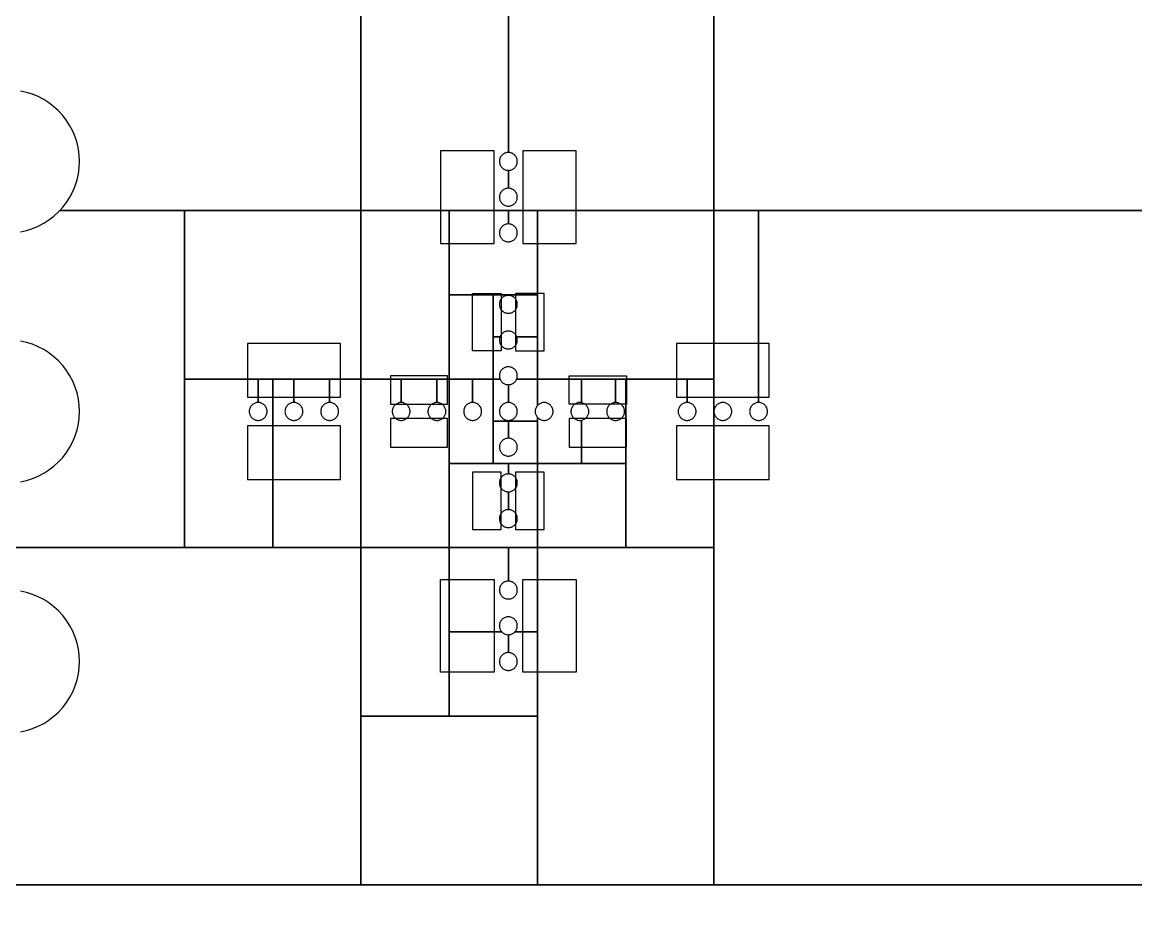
# Model space of a CAD drawing. Extents: x -52 to 52, y -50 to 50.
# Drawn here: x 41.044 to 41.3555, y 3.8213 to 4.074 of the extents above; entities that cross this region are included whole.
import ezdxf

# ---------------------------------------------------------------- set-up
doc = ezdxf.new("R2010")
doc.units = 0
for name, color, linetype in [('helperLayer', 6, 'CONTINUOUS'), ('largegap', 4, 'CONTINUOUS'), ('smallgap', 3, 'CONTINUOUS')]:
    doc.layers.add(name, color=color, linetype=linetype)

# ---------------------------------------------------------------- blocks, each defined once
blk = doc.blocks.new('Markers')
at = {"layer": 'largegap', "linetype": 'CONTINUOUS'}
for points in [[(41.161, 4.002), (41.176, 4.002), (41.176, 4.028), (41.161, 4.028), (41.161, 4.002)], [(41.161, 4.002), (41.176, 4.002), (41.176, 4.028), (41.161, 4.028), (41.161, 4.002)], [(41.184, 4.002), (41.199, 4.002), (41.199, 4.028), (41.184, 4.028), (41.184, 4.002)], [(41.184, 4.002), (41.199, 4.002), (41.199, 4.028), (41.184, 4.028), (41.184, 4.002)], [(41.17, 3.972), (41.17, 3.988), (41.176, 3.988), (41.178, 3.988), (41.178, 3.972), (41.17, 3.972)], [(41.17, 3.972), (41.17, 3.988), (41.176, 3.988), (41.178, 3.988), (41.178, 3.972), (41.17, 3.972)], [(41.182, 3.972), (41.19, 3.972), (41.19, 3.988), (41.182, 3.988), (41.182, 3.972)], [(41.182, 3.972), (41.19, 3.972), (41.19, 3.988), (41.182, 3.988), (41.182, 3.972)], [(41.107, 3.959), (41.133, 3.959), (41.133, 3.974), (41.107, 3.974), (41.107, 3.959)], [(41.107, 3.959), (41.133, 3.959), (41.133, 3.974), (41.107, 3.974), (41.107, 3.959)], [(41.227, 3.959), (41.253, 3.959), (41.253, 3.974), (41.227, 3.974), (41.227, 3.959)], [(41.227, 3.959), (41.253, 3.959), (41.253, 3.974), (41.227, 3.974), (41.227, 3.959)], [(41.147, 3.957), (41.163, 3.957), (41.163, 3.965), (41.147, 3.965), (41.147, 3.957)], [(41.147, 3.957), (41.163, 3.957), (41.163, 3.965), (41.147, 3.965), (41.147, 3.957)], [(41.197, 3.957), (41.197, 3.965), (41.199, 3.965), (41.213, 3.965), (41.213, 3.957), (41.197, 3.957)], [(41.197, 3.957), (41.197, 3.965), (41.199, 3.965), (41.213, 3.965), (41.213, 3.957), (41.197, 3.957)], [(41.107, 3.936), (41.133, 3.936), (41.133, 3.951), (41.107, 3.951), (41.107, 3.936)], [(41.107, 3.936), (41.133, 3.936), (41.133, 3.951), (41.107, 3.951), (41.107, 3.936)], [(41.147, 3.945), (41.163, 3.945), (41.163, 3.953), (41.147, 3.953), (41.147, 3.945)], [(41.147, 3.945), (41.163, 3.945), (41.163, 3.953), (41.147, 3.953), (41.147, 3.945)], [(41.197, 3.945), (41.213, 3.945), (41.213, 3.953), (41.197, 3.953), (41.197, 3.945)], [(41.197, 3.945), (41.213, 3.945), (41.213, 3.953), (41.197, 3.953), (41.197, 3.945)], [(41.227, 3.936), (41.253, 3.936), (41.253, 3.951), (41.227, 3.951), (41.227, 3.936)], [(41.227, 3.936), (41.253, 3.936), (41.253, 3.951), (41.227, 3.951), (41.227, 3.936)], [(41.17, 3.922), (41.178, 3.922), (41.178, 3.938), (41.17, 3.938), (41.17, 3.922)], [(41.17, 3.922), (41.178, 3.922), (41.178, 3.938), (41.17, 3.938), (41.17, 3.922)], [(41.182, 3.922), (41.19, 3.922), (41.19, 3.938), (41.182, 3.938), (41.182, 3.922)], [(41.182, 3.922), (41.19, 3.922), (41.19, 3.938), (41.182, 3.938), (41.182, 3.922)], [(41.161, 3.882), (41.161, 3.908), (41.163, 3.908), (41.176, 3.908), (41.176, 3.882), (41.161, 3.882)], [(41.161, 3.882), (41.161, 3.908), (41.163, 3.908), (41.176, 3.908), (41.176, 3.882), (41.161, 3.882)], [(41.184, 3.882), (41.184, 3.908), (41.19, 3.908), (41.199, 3.908), (41.199, 3.882), (41.184, 3.882)], [(41.184, 3.882), (41.184, 3.908), (41.19, 3.908), (41.199, 3.908), (41.199, 3.882), (41.184, 3.882)]]:
    blk.add_lwpolyline(points, close=True, dxfattribs=at)
at = {"layer": 'smallgap', "linetype": 'CONTINUOUS'}
for points in [[(41.435, 4.011251), (41.25, 4.011251), (41.2375, 4.011251), (41.2375, 4.149407)], [(41.13875, 4.105626), (41.13875, 4.011251), (41.054501, 4.011251), (41.055321, 4.012145), (41.056383, 4.013529), (41.057321, 4.015001), (41.058126, 4.016549), (41.058794, 4.018161), (41.059319, 4.019825), (41.059696, 4.021528), (41.059924, 4.023258), (41.06, 4.025001), (41.059924, 4.026744), (41.059696, 4.028474), (41.059319, 4.030177), (41.058794, 4.031841), (41.058126, 4.033453), (41.057321, 4.035001), (41.056383, 4.036473), (41.055321, 4.037857), (41.054142, 4.039143), (41.052856, 4.040322), (41.051472, 4.041384), (41.05, 4.042322), (41.048452, 4.043127), (41.04684, 4.043795), (41.045176, 4.04432), (41.043473, 4.044697)], [(41.2375, 4.105626), (41.2375, 4.011251), (41.13875, 4.011251), (41.13875, 4.105626)], [(41.18, 4.105626), (41.18, 4.027501), (41.179782, 4.027491), (41.179566, 4.027463), (41.179353, 4.027416), (41.179145, 4.02735), (41.178943, 4.027267), (41.17875, 4.027166), (41.178566, 4.027049), (41.178393, 4.026916), (41.178232, 4.026769), (41.178085, 4.026608), (41.177952, 4.026435), (41.177835, 4.026251), (41.177734, 4.026058), (41.177651, 4.025856), (41.177585, 4.025648), (41.177538, 4.025435), (41.17751, 4.025219), (41.1775, 4.025001), (41.17751, 4.024783), (41.177538, 4.024567), (41.177585, 4.024354), (41.177651, 4.024146), (41.177734, 4.023944), (41.177835, 4.023751), (41.177952, 4.023567), (41.178085, 4.023394), (41.178232, 4.023233), (41.178393, 4.023086), (41.178566, 4.022953), (41.17875, 4.022836), (41.178943, 4.022735), (41.179145, 4.022652), (41.179353, 4.022586), (41.179566, 4.022539), (41.179782, 4.022511), (41.18, 4.022501), (41.18, 4.017501), (41.179782, 4.017491), (41.179566, 4.017463), (41.179353, 4.017416), (41.179145, 4.01735), (41.178943, 4.017267), (41.17875, 4.017166), (41.178566, 4.017049), (41.178393, 4.016916), (41.178349, 4.016876), (41.178232, 4.016769), (41.178085, 4.016608), (41.177952, 4.016435), (41.177835, 4.016251), (41.177734, 4.016058), (41.177651, 4.015856), (41.177585, 4.015648), (41.177538, 4.015435), (41.17751, 4.015219), (41.1775, 4.015001), (41.17751, 4.014783), (41.177538, 4.014567), (41.177585, 4.014354), (41.177651, 4.014146), (41.177734, 4.013944), (41.177835, 4.013751), (41.177952, 4.013567), (41.178085, 4.013394), (41.178232, 4.013233), (41.178393, 4.013086), (41.178566, 4.012953), (41.17875, 4.012836), (41.178943, 4.012735), (41.179145, 4.012652), (41.179353, 4.012586), (41.179566, 4.012539), (41.179782, 4.012511), (41.18, 4.012501), (41.180218, 4.012511), (41.180434, 4.012539), (41.180647, 4.012586), (41.180855, 4.012652), (41.181057, 4.012735), (41.18125, 4.012836), (41.181434, 4.012953), (41.181607, 4.013086), (41.181768, 4.013233), (41.181915, 4.013394), (41.182048, 4.013567), (41.182165, 4.013751), (41.182266, 4.013944), (41.182349, 4.014146), (41.182415, 4.014354), (41.182462, 4.014567), (41.18249, 4.014783), (41.1825, 4.015001), (41.18249, 4.015219), (41.182462, 4.015435), (41.182415, 4.015648), (41.182349, 4.015856), (41.182266, 4.016058), (41.182165, 4.016251), (41.182048, 4.016435), (41.181915, 4.016608), (41.181768, 4.016769), (41.181651, 4.016876), (41.181607, 4.016916), (41.181434, 4.017049), (41.18125, 4.017166), (41.181057, 4.017267), (41.180855, 4.01735), (41.180647, 4.017416), (41.180434, 4.017463), (41.180218, 4.017491), (41.18, 4.017501), (41.18, 4.022501), (41.18, 4.022501), (41.180218, 4.022511), (41.180434, 4.022539), (41.180647, 4.022586), (41.180855, 4.022652), (41.181057, 4.022735), (41.18125, 4.022836), (41.181434, 4.022953), (41.181607, 4.023086), (41.181768, 4.023233), (41.181915, 4.023394), (41.182048, 4.023567), (41.182165, 4.023751), (41.182266, 4.023944), (41.182349, 4.024146), (41.182415, 4.024354), (41.182462, 4.024567), (41.18249, 4.024783), (41.1825, 4.025001), (41.18249, 4.025219), (41.182462, 4.025435), (41.182415, 4.025648), (41.182349, 4.025856), (41.182266, 4.026058), (41.182165, 4.026251), (41.182048, 4.026435), (41.181915, 4.026608), (41.181768, 4.026769), (41.181607, 4.026916), (41.181434, 4.027049), (41.18125, 4.027166), (41.181057, 4.027267), (41.180855, 4.02735), (41.180647, 4.027416), (41.180434, 4.027463), (41.180218, 4.027491), (41.18, 4.027501), (41.18, 4.027501), (41.18, 4.105626)], [(41.043473, 3.935305), (41.045176, 3.935682), (41.04684, 3.936207), (41.048452, 3.936875), (41.05, 3.93768), (41.051472, 3.938618), (41.052856, 3.93968), (41.054142, 3.940859), (41.055321, 3.942145), (41.056383, 3.943529), (41.057321, 3.945001), (41.058126, 3.946549), (41.058794, 3.948161), (41.059319, 3.949825), (41.059696, 3.951528), (41.059924, 3.953258), (41.06, 3.955001), (41.059924, 3.956744), (41.059696, 3.958474), (41.059319, 3.960177), (41.058794, 3.961841), (41.058126, 3.963453), (41.057321, 3.965001), (41.056383, 3.966473), (41.055594, 3.967501), (41.055321, 3.967857), (41.054142, 3.969143), (41.052856, 3.970322), (41.051472, 3.971384), (41.05, 3.972322), (41.048452, 3.973127), (41.04684, 3.973795), (41.045176, 3.97432), (41.043473, 3.974697)], [(41.043473, 4.005305), (41.045176, 4.005682), (41.04684, 4.006207), (41.048452, 4.006875), (41.05, 4.00768), (41.051472, 4.008618), (41.052856, 4.00968), (41.054142, 4.010859), (41.054142, 4.010859), (41.054501, 4.011251), (41.089375, 4.011251), (41.089375, 3.916876), (41.04, 3.916876)], [(41.435, 3.822501), (41.2375, 3.822501), (41.2375, 3.955001), (41.23751, 3.954783), (41.237538, 3.954567), (41.237585, 3.954354), (41.237651, 3.954146), (41.237734, 3.953944), (41.237835, 3.953751), (41.237952, 3.953567), (41.238085, 3.953394), (41.238232, 3.953233), (41.238393, 3.953086), (41.238566, 3.952953), (41.23875, 3.952836), (41.238943, 3.952735), (41.239145, 3.952652), (41.239353, 3.952586), (41.239566, 3.952539), (41.239782, 3.952511), (41.24, 3.952501), (41.240218, 3.952511), (41.240434, 3.952539), (41.240647, 3.952586), (41.240855, 3.952652), (41.241057, 3.952735), (41.24125, 3.952836), (41.241434, 3.952953), (41.241607, 3.953086), (41.241768, 3.953233), (41.241915, 3.953394), (41.242048, 3.953567), (41.242165, 3.953751), (41.242266, 3.953944), (41.242349, 3.954146), (41.242415, 3.954354), (41.242462, 3.954567), (41.24249, 3.954783), (41.2425, 3.955001), (41.24249, 3.955219), (41.242462, 3.955435), (41.242415, 3.955648), (41.242349, 3.955856), (41.242266, 3.956058), (41.242165, 3.956251), (41.242048, 3.956435), (41.241915, 3.956608), (41.241768, 3.956769), (41.241607, 3.956916), (41.241434, 3.957049), (41.24125, 3.957166), (41.241057, 3.957267), (41.240855, 3.95735), (41.240647, 3.957416), (41.240434, 3.957463), (41.240218, 3.957491), (41.24, 3.957501), (41.239782, 3.957491), (41.239566, 3.957463), (41.239353, 3.957416), (41.239145, 3.95735), (41.238943, 3.957267), (41.23875, 3.957166), (41.238566, 3.957049), (41.238393, 3.956916), (41.238232, 3.956769), (41.238085, 3.956608), (41.237952, 3.956435), (41.237835, 3.956251), (41.237734, 3.956058), (41.237651, 3.955856), (41.237585, 3.955648), (41.237538, 3.955435), (41.23751, 3.955219), (41.2375, 3.955001), (41.2375, 4.011251), (41.25, 4.011251), (41.25, 3.957501), (41.249782, 3.957491), (41.249566, 3.957463), (41.249353, 3.957416), (41.249145, 3.95735), (41.248943, 3.957267), (41.24875, 3.957166), (41.248566, 3.957049), (41.248393, 3.956916), (41.248232, 3.956769), (41.248085, 3.956608), (41.247952, 3.956435), (41.247835, 3.956251), (41.247734, 3.956058), (41.247651, 3.955856), (41.247585, 3.955648), (41.247538, 3.955435), (41.24751, 3.955219), (41.2475, 3.955001), (41.24751, 3.954783), (41.247538, 3.954567), (41.247585, 3.954354), (41.247651, 3.954146), (41.247734, 3.953944), (41.247835, 3.953751), (41.247952, 3.953567), (41.248085, 3.953394), (41.248232, 3.953233), (41.248393, 3.953086), (41.248566, 3.952953), (41.24875, 3.952836), (41.248943, 3.952735), (41.249145, 3.952652), (41.249353, 3.952586), (41.249566, 3.952539), (41.249782, 3.952511), (41.25, 3.952501), (41.250218, 3.952511), (41.250434, 3.952539), (41.250647, 3.952586), (41.250855, 3.952652), (41.251057, 3.952735), (41.25125, 3.952836), (41.251434, 3.952953), (41.251607, 3.953086), (41.251768, 3.953233), (41.251915, 3.953394), (41.252048, 3.953567), (41.252165, 3.953751), (41.252266, 3.953944), (41.252349, 3.954146), (41.252415, 3.954354), (41.252462, 3.954567), (41.25249, 3.954783), (41.2525, 3.955001), (41.25249, 3.955219), (41.252462, 3.955435), (41.252415, 3.955648), (41.252349, 3.955856), (41.252266, 3.956058), (41.252165, 3.956251), (41.252048, 3.956435), (41.251915, 3.956608), (41.251768, 3.956769), (41.251607, 3.956916), (41.251434, 3.957049), (41.25125, 3.957166), (41.251057, 3.957267), (41.250855, 3.95735), (41.250647, 3.957416), (41.250434, 3.957463), (41.250218, 3.957491), (41.25, 3.957501), (41.25, 3.957501), (41.25, 4.011251), (41.435, 4.011251)], [(41.04, 3.916876), (41.13875, 3.916876), (41.13875, 3.822501), (41.04, 3.822501)], [(41.043473, 3.865305), (41.045176, 3.865682), (41.04684, 3.866207), (41.048452, 3.866875), (41.05, 3.86768), (41.051472, 3.868618), (41.051645, 3.868751), (41.052856, 3.86968), (41.054142, 3.870859), (41.055321, 3.872145), (41.056383, 3.873529), (41.057321, 3.875001), (41.058126, 3.876549), (41.058794, 3.878161), (41.059319, 3.879825), (41.059696, 3.881528), (41.059924, 3.883258), (41.06, 3.885001), (41.059924, 3.886744), (41.059696, 3.888474), (41.059319, 3.890177), (41.058794, 3.891841), (41.058126, 3.893453), (41.057321, 3.895001), (41.056383, 3.896473), (41.055321, 3.897857), (41.054142, 3.899143), (41.052856, 3.900322), (41.051472, 3.901384), (41.05, 3.902322), (41.048452, 3.903127), (41.04684, 3.903795), (41.045176, 3.90432), (41.043473, 3.904697)], [(41.04, 3.765001), (41.04, 3.822501), (41.435, 3.822501)]]:
    blk.add_lwpolyline(points, dxfattribs=at)
for points in [[(41.12, 4.011251), (41.13, 4.011251), (41.13875, 4.011251), (41.13875, 3.964064), (41.13, 3.964064), (41.12, 3.964064), (41.11, 3.964064), (41.089375, 3.964064), (41.089375, 4.011251), (41.11, 4.011251), (41.12, 4.011251)], [(41.13875, 3.964064), (41.13875, 4.011251), (41.163437, 4.011251), (41.163437, 3.964064), (41.13875, 3.964064)], [(41.18, 4.007501), (41.18, 4.011251), (41.188125, 4.011251), (41.188125, 3.987658), (41.18, 3.987658), (41.163437, 3.987658), (41.163437, 4.011251), (41.18, 4.011251), (41.18, 4.007501), (41.179782, 4.007491), (41.179566, 4.007463), (41.179353, 4.007416), (41.179145, 4.00735), (41.178943, 4.007267), (41.17875, 4.007166), (41.178566, 4.007049), (41.178393, 4.006916), (41.178232, 4.006769), (41.178085, 4.006608), (41.177952, 4.006435), (41.177835, 4.006251), (41.177734, 4.006058), (41.177651, 4.005856), (41.177585, 4.005648), (41.177538, 4.005435), (41.17751, 4.005219), (41.1775, 4.005001), (41.17751, 4.004783), (41.177538, 4.004567), (41.177585, 4.004354), (41.177651, 4.004146), (41.177734, 4.003944), (41.177835, 4.003751), (41.177952, 4.003567), (41.178085, 4.003394), (41.178232, 4.003233), (41.178393, 4.003086), (41.178566, 4.002953), (41.17875, 4.002836), (41.178943, 4.002735), (41.179145, 4.002652), (41.179353, 4.002586), (41.179566, 4.002539), (41.179782, 4.002511), (41.18, 4.002501), (41.180218, 4.002511), (41.180434, 4.002539), (41.180647, 4.002586), (41.180855, 4.002652), (41.181057, 4.002735), (41.18125, 4.002836), (41.181434, 4.002953), (41.181607, 4.003086), (41.181768, 4.003233), (41.181915, 4.003394), (41.182048, 4.003567), (41.182165, 4.003751), (41.182266, 4.003944), (41.182349, 4.004146), (41.182415, 4.004354), (41.182462, 4.004567), (41.18249, 4.004783), (41.1825, 4.005001), (41.18249, 4.005219), (41.182462, 4.005435), (41.182415, 4.005648), (41.182349, 4.005856), (41.182266, 4.006058), (41.182165, 4.006251), (41.182048, 4.006435), (41.181915, 4.006608), (41.181768, 4.006769), (41.181607, 4.006916), (41.181434, 4.007049), (41.18125, 4.007166), (41.181057, 4.007267), (41.180855, 4.00735), (41.180647, 4.007416), (41.180434, 4.007463), (41.180218, 4.007491), (41.18, 4.007501)], [(41.21, 4.011251), (41.23, 4.011251), (41.2375, 4.011251), (41.2375, 3.964064), (41.23, 3.964064), (41.21, 3.964064), (41.2, 3.964064), (41.188125, 3.964064), (41.188125, 4.011251), (41.2, 4.011251), (41.21, 4.011251)], [(41.163437, 3.964064), (41.163437, 3.987658), (41.175781, 3.987658), (41.175781, 3.964064), (41.163437, 3.964064)], [(41.18, 3.987501), (41.18, 3.987658), (41.188125, 3.987658), (41.188125, 3.975861), (41.182347, 3.975861), (41.182266, 3.976058), (41.182165, 3.976251), (41.182048, 3.976435), (41.181915, 3.976608), (41.181768, 3.976769), (41.181607, 3.976916), (41.181434, 3.977049), (41.18125, 3.977166), (41.181057, 3.977267), (41.180855, 3.97735), (41.180647, 3.977416), (41.180434, 3.977463), (41.180218, 3.977491), (41.18, 3.977501), (41.179782, 3.977491), (41.179566, 3.977463), (41.179353, 3.977416), (41.179145, 3.97735), (41.178943, 3.977267), (41.17875, 3.977166), (41.178566, 3.977049), (41.178393, 3.976916), (41.178232, 3.976769), (41.178085, 3.976608), (41.177952, 3.976435), (41.177835, 3.976251), (41.177734, 3.976058), (41.177653, 3.975861), (41.175781, 3.975861), (41.175781, 3.987658), (41.18, 3.987658), (41.18, 3.987501), (41.179782, 3.987491), (41.179566, 3.987463), (41.179353, 3.987416), (41.179145, 3.98735), (41.178943, 3.987267), (41.17875, 3.987166), (41.178566, 3.987049), (41.178393, 3.986916), (41.178232, 3.986769), (41.178085, 3.986608), (41.177952, 3.986435), (41.177835, 3.986251), (41.177734, 3.986058), (41.177651, 3.985856), (41.177585, 3.985648), (41.177538, 3.985435), (41.17751, 3.985219), (41.1775, 3.985001), (41.17751, 3.984783), (41.177538, 3.984567), (41.177585, 3.984354), (41.177651, 3.984146), (41.177734, 3.983944), (41.177835, 3.983751), (41.177952, 3.983567), (41.178085, 3.983394), (41.178232, 3.983233), (41.178393, 3.983086), (41.178566, 3.982953), (41.17875, 3.982836), (41.178943, 3.982735), (41.179145, 3.982652), (41.179353, 3.982586), (41.179566, 3.982539), (41.179782, 3.982511), (41.18, 3.982501), (41.180218, 3.982511), (41.180434, 3.982539), (41.180647, 3.982586), (41.180855, 3.982652), (41.181057, 3.982735), (41.18125, 3.982836), (41.181434, 3.982953), (41.181607, 3.983086), (41.181768, 3.983233), (41.181915, 3.983394), (41.182048, 3.983567), (41.182165, 3.983751), (41.182266, 3.983944), (41.182349, 3.984146), (41.182415, 3.984354), (41.182462, 3.984567), (41.18249, 3.984783), (41.1825, 3.985001), (41.18249, 3.985219), (41.182462, 3.985435), (41.182415, 3.985648), (41.182349, 3.985856), (41.182266, 3.986058), (41.182165, 3.986251), (41.182048, 3.986435), (41.181915, 3.986608), (41.181768, 3.986769), (41.181607, 3.986916), (41.181434, 3.987049), (41.18125, 3.987166), (41.181057, 3.987267), (41.180855, 3.98735), (41.180647, 3.987416), (41.180434, 3.987463), (41.180218, 3.987491), (41.18, 3.987501)], [(41.182349, 3.975856), (41.182347, 3.975861), (41.188125, 3.975861), (41.188125, 3.964064), (41.182315, 3.964064), (41.182349, 3.964146), (41.182415, 3.964354), (41.182462, 3.964567), (41.18249, 3.964783), (41.1825, 3.965001), (41.18249, 3.965219), (41.182462, 3.965435), (41.182415, 3.965648), (41.182349, 3.965856), (41.182266, 3.966058), (41.182165, 3.966251), (41.182048, 3.966435), (41.181915, 3.966608), (41.181768, 3.966769), (41.181607, 3.966916), (41.181434, 3.967049), (41.18125, 3.967166), (41.181057, 3.967267), (41.180855, 3.96735), (41.180647, 3.967416), (41.180434, 3.967463), (41.180218, 3.967491), (41.18, 3.967501), (41.179782, 3.967491), (41.179566, 3.967463), (41.179353, 3.967416), (41.179145, 3.96735), (41.178943, 3.967267), (41.17875, 3.967166), (41.178566, 3.967049), (41.178393, 3.966916), (41.178232, 3.966769), (41.178085, 3.966608), (41.177952, 3.966435), (41.177835, 3.966251), (41.177734, 3.966058), (41.177651, 3.965856), (41.177585, 3.965648), (41.177538, 3.965435), (41.17751, 3.965219), (41.1775, 3.965001), (41.17751, 3.964783), (41.177538, 3.964567), (41.177585, 3.964354), (41.177651, 3.964146), (41.177685, 3.964064), (41.175781, 3.964064), (41.175781, 3.975861), (41.177653, 3.975861), (41.177651, 3.975856), (41.177585, 3.975648), (41.177538, 3.975435), (41.17751, 3.975219), (41.1775, 3.975001), (41.17751, 3.974783), (41.177538, 3.974567), (41.177585, 3.974354), (41.177651, 3.974146), (41.177734, 3.973944), (41.177835, 3.973751), (41.177952, 3.973567), (41.178085, 3.973394), (41.178232, 3.973233), (41.178393, 3.973086), (41.178566, 3.972953), (41.17875, 3.972836), (41.178943, 3.972735), (41.179145, 3.972652), (41.179353, 3.972586), (41.179566, 3.972539), (41.179782, 3.972511), (41.18, 3.972501), (41.180218, 3.972511), (41.180434, 3.972539), (41.180647, 3.972586), (41.180855, 3.972652), (41.181057, 3.972735), (41.18125, 3.972836), (41.181434, 3.972953), (41.181607, 3.973086), (41.181768, 3.973233), (41.181915, 3.973394), (41.182048, 3.973567), (41.182165, 3.973751), (41.182266, 3.973944), (41.182349, 3.974146), (41.182415, 3.974354), (41.182462, 3.974567), (41.18249, 3.974783), (41.1825, 3.975001), (41.18249, 3.975219), (41.182462, 3.975435), (41.182415, 3.975648), (41.182349, 3.975856)], [(41.11, 3.957501), (41.11, 3.964064), (41.114062, 3.964064), (41.114062, 3.916876), (41.089375, 3.916876), (41.089375, 3.964064), (41.11, 3.964064), (41.11, 3.957501), (41.109782, 3.957491), (41.109566, 3.957463), (41.109353, 3.957416), (41.109145, 3.95735), (41.108943, 3.957267), (41.10875, 3.957166), (41.108566, 3.957049), (41.108393, 3.956916), (41.108232, 3.956769), (41.108085, 3.956608), (41.107952, 3.956435), (41.107835, 3.956251), (41.107734, 3.956058), (41.107651, 3.955856), (41.107585, 3.955648), (41.107538, 3.955435), (41.10751, 3.955219), (41.1075, 3.955001), (41.10751, 3.954783), (41.107538, 3.954567), (41.107585, 3.954354), (41.107651, 3.954146), (41.107734, 3.953944), (41.107835, 3.953751), (41.107952, 3.953567), (41.108085, 3.953394), (41.108232, 3.953233), (41.108393, 3.953086), (41.108566, 3.952953), (41.10875, 3.952836), (41.108943, 3.952735), (41.109145, 3.952652), (41.109353, 3.952586), (41.109566, 3.952539), (41.109782, 3.952511), (41.11, 3.952501), (41.110218, 3.952511), (41.110434, 3.952539), (41.110647, 3.952586), (41.110855, 3.952652), (41.111057, 3.952735), (41.11125, 3.952836), (41.111434, 3.952953), (41.111607, 3.953086), (41.111768, 3.953233), (41.111915, 3.953394), (41.112048, 3.953567), (41.112165, 3.953751), (41.112266, 3.953944), (41.112349, 3.954146), (41.112415, 3.954354), (41.112462, 3.954567), (41.11249, 3.954783), (41.1125, 3.955001), (41.11249, 3.955219), (41.112462, 3.955435), (41.112415, 3.955648), (41.112349, 3.955856), (41.112266, 3.956058), (41.112165, 3.956251), (41.112048, 3.956435), (41.111915, 3.956608), (41.111768, 3.956769), (41.111607, 3.956916), (41.111434, 3.957049), (41.11125, 3.957166), (41.111057, 3.957267), (41.110855, 3.95735), (41.110647, 3.957416), (41.110434, 3.957463), (41.110218, 3.957491), (41.11, 3.957501)], [(41.13, 3.957501), (41.13, 3.964064), (41.13875, 3.964064), (41.13875, 3.916876), (41.114062, 3.916876), (41.114062, 3.964064), (41.12, 3.964064), (41.12, 3.957501), (41.119782, 3.957491), (41.119566, 3.957463), (41.119353, 3.957416), (41.119145, 3.95735), (41.118943, 3.957267), (41.11875, 3.957166), (41.118566, 3.957049), (41.118393, 3.956916), (41.118232, 3.956769), (41.118085, 3.956608), (41.117952, 3.956435), (41.117835, 3.956251), (41.117734, 3.956058), (41.117651, 3.955856), (41.117585, 3.955648), (41.117538, 3.955435), (41.11751, 3.955219), (41.1175, 3.955001), (41.11751, 3.954783), (41.117538, 3.954567), (41.117585, 3.954354), (41.117651, 3.954146), (41.117734, 3.953944), (41.117835, 3.953751), (41.117952, 3.953567), (41.118085, 3.953394), (41.118232, 3.953233), (41.118393, 3.953086), (41.118566, 3.952953), (41.11875, 3.952836), (41.118943, 3.952735), (41.119145, 3.952652), (41.119353, 3.952586), (41.119566, 3.952539), (41.119782, 3.952511), (41.12, 3.952501), (41.120218, 3.952511), (41.120434, 3.952539), (41.120647, 3.952586), (41.120855, 3.952652), (41.121057, 3.952735), (41.12125, 3.952836), (41.121434, 3.952953), (41.121607, 3.953086), (41.121768, 3.953233), (41.121915, 3.953394), (41.122048, 3.953567), (41.122165, 3.953751), (41.122266, 3.953944), (41.122349, 3.954146), (41.122415, 3.954354), (41.122462, 3.954567), (41.12249, 3.954783), (41.1225, 3.955001), (41.12249, 3.955219), (41.122462, 3.955435), (41.122415, 3.955648), (41.122349, 3.955856), (41.122266, 3.956058), (41.122165, 3.956251), (41.122048, 3.956435), (41.121915, 3.956608), (41.121768, 3.956769), (41.121607, 3.956916), (41.121434, 3.957049), (41.12125, 3.957166), (41.121057, 3.957267), (41.120855, 3.95735), (41.120647, 3.957416), (41.120434, 3.957463), (41.120218, 3.957491), (41.12, 3.957501), (41.12, 3.964064), (41.13, 3.964064), (41.13, 3.957501), (41.129782, 3.957491), (41.129566, 3.957463), (41.129353, 3.957416), (41.129145, 3.95735), (41.128943, 3.957267), (41.12875, 3.957166), (41.128566, 3.957049), (41.128393, 3.956916), (41.128232, 3.956769), (41.128085, 3.956608), (41.127952, 3.956435), (41.127835, 3.956251), (41.127734, 3.956058), (41.127651, 3.955856), (41.127585, 3.955648), (41.127538, 3.955435), (41.12751, 3.955219), (41.1275, 3.955001), (41.12751, 3.954783), (41.127538, 3.954567), (41.127585, 3.954354), (41.127651, 3.954146), (41.127734, 3.953944), (41.127835, 3.953751), (41.127952, 3.953567), (41.128085, 3.953394), (41.128232, 3.953233), (41.128393, 3.953086), (41.128566, 3.952953), (41.12875, 3.952836), (41.128943, 3.952735), (41.129145, 3.952652), (41.129353, 3.952586), (41.129566, 3.952539), (41.129782, 3.952511), (41.13, 3.952501), (41.130218, 3.952511), (41.130434, 3.952539), (41.130647, 3.952586), (41.130855, 3.952652), (41.131057, 3.952735), (41.13125, 3.952836), (41.131434, 3.952953), (41.131607, 3.953086), (41.131768, 3.953233), (41.131915, 3.953394), (41.132048, 3.953567), (41.132165, 3.953751), (41.132266, 3.953944), (41.132349, 3.954146), (41.132415, 3.954354), (41.132462, 3.954567), (41.13249, 3.954783), (41.1325, 3.955001), (41.13249, 3.955219), (41.132462, 3.955435), (41.132415, 3.955648), (41.132349, 3.955856), (41.132266, 3.956058), (41.132165, 3.956251), (41.132048, 3.956435), (41.131915, 3.956608), (41.131768, 3.956769), (41.131607, 3.956916), (41.131434, 3.957049), (41.13125, 3.957166), (41.131057, 3.957267), (41.130855, 3.95735), (41.130647, 3.957416), (41.130434, 3.957463), (41.130218, 3.957491), (41.13, 3.957501)], [(41.16, 3.957501), (41.16, 3.964064), (41.163437, 3.964064), (41.163437, 3.916876), (41.13875, 3.916876), (41.13875, 3.964064), (41.15, 3.964064), (41.15, 3.957501), (41.149782, 3.957491), (41.149566, 3.957463), (41.149353, 3.957416), (41.149145, 3.95735), (41.148943, 3.957267), (41.14875, 3.957166), (41.148566, 3.957049), (41.148393, 3.956916), (41.148232, 3.956769), (41.148085, 3.956608), (41.147952, 3.956435), (41.147835, 3.956251), (41.147734, 3.956058), (41.147651, 3.955856), (41.147585, 3.955648), (41.147538, 3.955435), (41.14751, 3.955219), (41.1475, 3.955001), (41.14751, 3.954783), (41.147538, 3.954567), (41.147585, 3.954354), (41.147651, 3.954146), (41.147734, 3.953944), (41.147835, 3.953751), (41.147952, 3.953567), (41.148085, 3.953394), (41.148232, 3.953233), (41.148393, 3.953086), (41.148566, 3.952953), (41.14875, 3.952836), (41.148943, 3.952735), (41.149145, 3.952652), (41.149353, 3.952586), (41.149566, 3.952539), (41.149782, 3.952511), (41.15, 3.952501), (41.150218, 3.952511), (41.150434, 3.952539), (41.150647, 3.952586), (41.150855, 3.952652), (41.151057, 3.952735), (41.15125, 3.952836), (41.151434, 3.952953), (41.151607, 3.953086), (41.151768, 3.953233), (41.151915, 3.953394), (41.152048, 3.953567), (41.152165, 3.953751), (41.152266, 3.953944), (41.152349, 3.954146), (41.152415, 3.954354), (41.152462, 3.954567), (41.15249, 3.954783), (41.1525, 3.955001), (41.15249, 3.955219), (41.152462, 3.955435), (41.152415, 3.955648), (41.152349, 3.955856), (41.152266, 3.956058), (41.152165, 3.956251), (41.152048, 3.956435), (41.151915, 3.956608), (41.151768, 3.956769), (41.151607, 3.956916), (41.151434, 3.957049), (41.15125, 3.957166), (41.151057, 3.957267), (41.150855, 3.95735), (41.150647, 3.957416), (41.150434, 3.957463), (41.150218, 3.957491), (41.15, 3.957501), (41.15, 3.964064), (41.16, 3.964064), (41.16, 3.957501), (41.159782, 3.957491), (41.159566, 3.957463), (41.159353, 3.957416), (41.159145, 3.95735), (41.158943, 3.957267), (41.15875, 3.957166), (41.158566, 3.957049), (41.158393, 3.956916), (41.158232, 3.956769), (41.158085, 3.956608), (41.157952, 3.956435), (41.157835, 3.956251), (41.157734, 3.956058), (41.157651, 3.955856), (41.157585, 3.955648), (41.157538, 3.955435), (41.15751, 3.955219), (41.1575, 3.955001), (41.15751, 3.954783), (41.157538, 3.954567), (41.157585, 3.954354), (41.157651, 3.954146), (41.157734, 3.953944), (41.157835, 3.953751), (41.157952, 3.953567), (41.158085, 3.953394), (41.158232, 3.953233), (41.158393, 3.953086), (41.158566, 3.952953), (41.15875, 3.952836), (41.158943, 3.952735), (41.159145, 3.952652), (41.159353, 3.952586), (41.159566, 3.952539), (41.159782, 3.952511), (41.16, 3.952501), (41.160218, 3.952511), (41.160434, 3.952539), (41.160647, 3.952586), (41.160855, 3.952652), (41.161057, 3.952735), (41.16125, 3.952836), (41.161434, 3.952953), (41.161607, 3.953086), (41.161768, 3.953233), (41.161915, 3.953394), (41.162048, 3.953567), (41.162165, 3.953751), (41.162266, 3.953944), (41.162349, 3.954146), (41.162415, 3.954354), (41.162462, 3.954567), (41.16249, 3.954783), (41.1625, 3.955001), (41.16249, 3.955219), (41.162462, 3.955435), (41.162415, 3.955648), (41.162349, 3.955856), (41.162266, 3.956058), (41.162165, 3.956251), (41.162048, 3.956435), (41.161915, 3.956608), (41.161768, 3.956769), (41.161607, 3.956916), (41.161434, 3.957049), (41.16125, 3.957166), (41.161057, 3.957267), (41.160855, 3.95735), (41.160647, 3.957416), (41.160434, 3.957463), (41.160218, 3.957491), (41.16, 3.957501)], [(41.17, 3.957501), (41.17, 3.964064), (41.175781, 3.964064), (41.175781, 3.94047), (41.163437, 3.94047), (41.163437, 3.964064), (41.17, 3.964064), (41.17, 3.957501), (41.169782, 3.957491), (41.169566, 3.957463), (41.169353, 3.957416), (41.169145, 3.95735), (41.168943, 3.957267), (41.16875, 3.957166), (41.168566, 3.957049), (41.168393, 3.956916), (41.168232, 3.956769), (41.168085, 3.956608), (41.167952, 3.956435), (41.167835, 3.956251), (41.167734, 3.956058), (41.167651, 3.955856), (41.167585, 3.955648), (41.167538, 3.955435), (41.16751, 3.955219), (41.167507, 3.955158), (41.1675, 3.955001), (41.16751, 3.954783), (41.167538, 3.954567), (41.167585, 3.954354), (41.167651, 3.954146), (41.167734, 3.953944), (41.167835, 3.953751), (41.167952, 3.953567), (41.168085, 3.953394), (41.168232, 3.953233), (41.168393, 3.953086), (41.168566, 3.952953), (41.16875, 3.952836), (41.168943, 3.952735), (41.169145, 3.952652), (41.169353, 3.952586), (41.169566, 3.952539), (41.169782, 3.952511), (41.17, 3.952501), (41.170218, 3.952511), (41.170434, 3.952539), (41.170647, 3.952586), (41.170855, 3.952652), (41.171057, 3.952735), (41.17125, 3.952836), (41.171434, 3.952953), (41.171607, 3.953086), (41.171768, 3.953233), (41.171915, 3.953394), (41.172048, 3.953567), (41.172165, 3.953751), (41.172266, 3.953944), (41.172349, 3.954146), (41.172415, 3.954354), (41.172462, 3.954567), (41.17249, 3.954783), (41.1725, 3.955001), (41.172493, 3.955158), (41.17249, 3.955219), (41.172462, 3.955435), (41.172415, 3.955648), (41.172349, 3.955856), (41.172266, 3.956058), (41.172165, 3.956251), (41.172048, 3.956435), (41.171915, 3.956608), (41.171768, 3.956769), (41.171607, 3.956916), (41.171434, 3.957049), (41.17125, 3.957166), (41.171057, 3.957267), (41.170855, 3.95735), (41.170647, 3.957416), (41.170434, 3.957463), (41.170218, 3.957491), (41.17, 3.957501)], [(41.182266, 3.963944), (41.182315, 3.964064), (41.188125, 3.964064), (41.188125, 3.956652), (41.188085, 3.956608), (41.187952, 3.956435), (41.187835, 3.956251), (41.187734, 3.956058), (41.187651, 3.955856), (41.187585, 3.955648), (41.187538, 3.955435), (41.18751, 3.955219), (41.187507, 3.955158), (41.1875, 3.955001), (41.18751, 3.954783), (41.187538, 3.954567), (41.187585, 3.954354), (41.187651, 3.954146), (41.187734, 3.953944), (41.187835, 3.953751), (41.187952, 3.953567), (41.188085, 3.953394), (41.188125, 3.95335), (41.188125, 3.952267), (41.18, 3.952267), (41.175781, 3.952267), (41.175781, 3.964064), (41.177685, 3.964064), (41.177734, 3.963944), (41.177835, 3.963751), (41.177952, 3.963567), (41.178085, 3.963394), (41.178232, 3.963233), (41.178393, 3.963086), (41.178566, 3.962953), (41.17875, 3.962836), (41.178943, 3.962735), (41.179145, 3.962652), (41.179353, 3.962586), (41.179566, 3.962539), (41.179782, 3.962511), (41.18, 3.962501), (41.18, 3.957501), (41.179782, 3.957491), (41.179566, 3.957463), (41.179353, 3.957416), (41.179145, 3.95735), (41.178943, 3.957267), (41.17875, 3.957166), (41.178566, 3.957049), (41.178393, 3.956916), (41.178232, 3.956769), (41.178085, 3.956608), (41.177952, 3.956435), (41.177835, 3.956251), (41.177734, 3.956058), (41.177651, 3.955856), (41.177585, 3.955648), (41.177538, 3.955435), (41.17751, 3.955219), (41.177507, 3.955158), (41.1775, 3.955001), (41.17751, 3.954783), (41.177538, 3.954567), (41.177585, 3.954354), (41.177651, 3.954146), (41.177734, 3.953944), (41.177835, 3.953751), (41.177952, 3.953567), (41.178085, 3.953394), (41.178232, 3.953233), (41.178393, 3.953086), (41.178566, 3.952953), (41.17875, 3.952836), (41.178943, 3.952735), (41.179145, 3.952652), (41.179353, 3.952586), (41.179566, 3.952539), (41.179782, 3.952511), (41.18, 3.952501), (41.180218, 3.952511), (41.180434, 3.952539), (41.180647, 3.952586), (41.180855, 3.952652), (41.181057, 3.952735), (41.18125, 3.952836), (41.181434, 3.952953), (41.181607, 3.953086), (41.181768, 3.953233), (41.181915, 3.953394), (41.182048, 3.953567), (41.182165, 3.953751), (41.182266, 3.953944), (41.182349, 3.954146), (41.182415, 3.954354), (41.182462, 3.954567), (41.18249, 3.954783), (41.1825, 3.955001), (41.182493, 3.955158), (41.18249, 3.955219), (41.182462, 3.955435), (41.182415, 3.955648), (41.182349, 3.955856), (41.182266, 3.956058), (41.182165, 3.956251), (41.182048, 3.956435), (41.181915, 3.956608), (41.181768, 3.956769), (41.181607, 3.956916), (41.181434, 3.957049), (41.18125, 3.957166), (41.181057, 3.957267), (41.180855, 3.95735), (41.180647, 3.957416), (41.180434, 3.957463), (41.180218, 3.957491), (41.18, 3.957501), (41.18, 3.962501), (41.18, 3.962501), (41.180218, 3.962511), (41.180434, 3.962539), (41.180647, 3.962586), (41.180855, 3.962652), (41.181057, 3.962735), (41.18125, 3.962836), (41.181434, 3.962953), (41.181607, 3.963086), (41.181768, 3.963233), (41.181915, 3.963394), (41.182048, 3.963567), (41.182165, 3.963751), (41.182266, 3.963944)], [(41.188125, 3.964064), (41.2, 3.964064), (41.200468, 3.964064), (41.200468, 3.957455), (41.200434, 3.957463), (41.200218, 3.957491), (41.2, 3.957501), (41.199782, 3.957491), (41.199566, 3.957463), (41.199353, 3.957416), (41.199145, 3.95735), (41.198943, 3.957267), (41.19875, 3.957166), (41.198566, 3.957049), (41.198393, 3.956916), (41.198232, 3.956769), (41.198085, 3.956608), (41.197952, 3.956435), (41.197835, 3.956251), (41.197734, 3.956058), (41.197651, 3.955856), (41.197585, 3.955648), (41.197538, 3.955435), (41.19751, 3.955219), (41.197507, 3.955158), (41.1975, 3.955001), (41.19751, 3.954783), (41.197538, 3.954567), (41.197585, 3.954354), (41.197651, 3.954146), (41.197734, 3.953944), (41.197835, 3.953751), (41.197952, 3.953567), (41.198085, 3.953394), (41.198232, 3.953233), (41.198393, 3.953086), (41.198566, 3.952953), (41.19875, 3.952836), (41.198943, 3.952735), (41.199145, 3.952652), (41.199353, 3.952586), (41.199566, 3.952539), (41.199782, 3.952511), (41.2, 3.952501), (41.200218, 3.952511), (41.200434, 3.952539), (41.200468, 3.952547), (41.200468, 3.94047), (41.188125, 3.94047), (41.188125, 3.95335), (41.188232, 3.953233), (41.188393, 3.953086), (41.188566, 3.952953), (41.18875, 3.952836), (41.188943, 3.952735), (41.189145, 3.952652), (41.189353, 3.952586), (41.189566, 3.952539), (41.189782, 3.952511), (41.19, 3.952501), (41.190218, 3.952511), (41.190434, 3.952539), (41.190647, 3.952586), (41.190855, 3.952652), (41.191057, 3.952735), (41.19125, 3.952836), (41.191434, 3.952953), (41.191607, 3.953086), (41.191768, 3.953233), (41.191915, 3.953394), (41.192048, 3.953567), (41.192165, 3.953751), (41.192266, 3.953944), (41.192349, 3.954146), (41.192415, 3.954354), (41.192462, 3.954567), (41.19249, 3.954783), (41.1925, 3.955001), (41.192493, 3.955158), (41.19249, 3.955219), (41.192462, 3.955435), (41.192415, 3.955648), (41.192349, 3.955856), (41.192266, 3.956058), (41.192165, 3.956251), (41.192048, 3.956435), (41.191915, 3.956608), (41.191768, 3.956769), (41.191607, 3.956916), (41.191434, 3.957049), (41.19125, 3.957166), (41.191057, 3.957267), (41.190855, 3.95735), (41.190647, 3.957416), (41.190434, 3.957463), (41.190218, 3.957491), (41.19, 3.957501), (41.189782, 3.957491), (41.189566, 3.957463), (41.189353, 3.957416), (41.189145, 3.95735), (41.188943, 3.957267), (41.18875, 3.957166), (41.188566, 3.957049), (41.188393, 3.956916), (41.188232, 3.956769), (41.188125, 3.956652), (41.188125, 3.964064)], [(41.21, 3.957501), (41.21, 3.964064), (41.212812, 3.964064), (41.212812, 3.94047), (41.200468, 3.94047), (41.200468, 3.952547), (41.200469, 3.952547), (41.200647, 3.952586), (41.200855, 3.952652), (41.201057, 3.952735), (41.20125, 3.952836), (41.201434, 3.952953), (41.201607, 3.953086), (41.201768, 3.953233), (41.201915, 3.953394), (41.202048, 3.953567), (41.202165, 3.953751), (41.202266, 3.953944), (41.202349, 3.954146), (41.202415, 3.954354), (41.202462, 3.954567), (41.20249, 3.954783), (41.2025, 3.955001), (41.202493, 3.955158), (41.20249, 3.955219), (41.202462, 3.955435), (41.202415, 3.955648), (41.202349, 3.955856), (41.202266, 3.956058), (41.202165, 3.956251), (41.202048, 3.956435), (41.201915, 3.956608), (41.201768, 3.956769), (41.201607, 3.956916), (41.201434, 3.957049), (41.20125, 3.957166), (41.201057, 3.957267), (41.200855, 3.95735), (41.200647, 3.957416), (41.200469, 3.957455), (41.200468, 3.957455), (41.200468, 3.964064), (41.21, 3.964064), (41.21, 3.957501), (41.209782, 3.957491), (41.209566, 3.957463), (41.209353, 3.957416), (41.209145, 3.95735), (41.208943, 3.957267), (41.20875, 3.957166), (41.208566, 3.957049), (41.208393, 3.956916), (41.208232, 3.956769), (41.208085, 3.956608), (41.207952, 3.956435), (41.207835, 3.956251), (41.207734, 3.956058), (41.207651, 3.955856), (41.207585, 3.955648), (41.207538, 3.955435), (41.20751, 3.955219), (41.207507, 3.955158), (41.2075, 3.955001), (41.20751, 3.954783), (41.207538, 3.954567), (41.207585, 3.954354), (41.207651, 3.954146), (41.207734, 3.953944), (41.207835, 3.953751), (41.207952, 3.953567), (41.208085, 3.953394), (41.208232, 3.953233), (41.208393, 3.953086), (41.208566, 3.952953), (41.20875, 3.952836), (41.208943, 3.952735), (41.209145, 3.952652), (41.209353, 3.952586), (41.209566, 3.952539), (41.209782, 3.952511), (41.21, 3.952501), (41.210218, 3.952511), (41.210434, 3.952539), (41.210647, 3.952586), (41.210855, 3.952652), (41.211057, 3.952735), (41.21125, 3.952836), (41.211434, 3.952953), (41.211607, 3.953086), (41.211768, 3.953233), (41.211915, 3.953394), (41.212048, 3.953567), (41.212165, 3.953751), (41.212266, 3.953944), (41.212349, 3.954146), (41.212415, 3.954354), (41.212462, 3.954567), (41.21249, 3.954783), (41.2125, 3.955001), (41.212493, 3.955158), (41.21249, 3.955219), (41.212462, 3.955435), (41.212415, 3.955648), (41.212349, 3.955856), (41.212266, 3.956058), (41.212165, 3.956251), (41.212048, 3.956435), (41.211915, 3.956608), (41.211768, 3.956769), (41.211607, 3.956916), (41.211434, 3.957049), (41.21125, 3.957166), (41.211057, 3.957267), (41.210855, 3.95735), (41.210647, 3.957416), (41.210434, 3.957463), (41.210218, 3.957491), (41.21, 3.957501)], [(41.23, 3.957501), (41.23, 3.964064), (41.2375, 3.964064), (41.2375, 3.916876), (41.212812, 3.916876), (41.212812, 3.964064), (41.23, 3.964064), (41.23, 3.957501), (41.229782, 3.957491), (41.229566, 3.957463), (41.229353, 3.957416), (41.229145, 3.95735), (41.228943, 3.957267), (41.22875, 3.957166), (41.228566, 3.957049), (41.228393, 3.956916), (41.228232, 3.956769), (41.228085, 3.956608), (41.227952, 3.956435), (41.227835, 3.956251), (41.227734, 3.956058), (41.227651, 3.955856), (41.227585, 3.955648), (41.227538, 3.955435), (41.22751, 3.955219), (41.2275, 3.955001), (41.22751, 3.954783), (41.227538, 3.954567), (41.227585, 3.954354), (41.227651, 3.954146), (41.227734, 3.953944), (41.227835, 3.953751), (41.227952, 3.953567), (41.228085, 3.953394), (41.228232, 3.953233), (41.228393, 3.953086), (41.228566, 3.952953), (41.22875, 3.952836), (41.228943, 3.952735), (41.229145, 3.952652), (41.229353, 3.952586), (41.229566, 3.952539), (41.229782, 3.952511), (41.23, 3.952501), (41.230218, 3.952511), (41.230434, 3.952539), (41.230647, 3.952586), (41.230855, 3.952652), (41.231057, 3.952735), (41.23125, 3.952836), (41.231434, 3.952953), (41.231607, 3.953086), (41.231768, 3.953233), (41.231915, 3.953394), (41.232048, 3.953567), (41.232165, 3.953751), (41.232266, 3.953944), (41.232349, 3.954146), (41.232415, 3.954354), (41.232462, 3.954567), (41.23249, 3.954783), (41.2325, 3.955001), (41.23249, 3.955219), (41.232462, 3.955435), (41.232415, 3.955648), (41.232349, 3.955856), (41.232266, 3.956058), (41.232165, 3.956251), (41.232048, 3.956435), (41.231915, 3.956608), (41.231768, 3.956769), (41.231607, 3.956916), (41.231434, 3.957049), (41.23125, 3.957166), (41.231057, 3.957267), (41.230855, 3.95735), (41.230647, 3.957416), (41.230434, 3.957463), (41.230218, 3.957491), (41.23, 3.957501)], [(41.18, 3.947501), (41.18, 3.952267), (41.188125, 3.952267), (41.188125, 3.94047), (41.175781, 3.94047), (41.175781, 3.952267), (41.18, 3.952267), (41.18, 3.947501), (41.179782, 3.947491), (41.179566, 3.947463), (41.179353, 3.947416), (41.179145, 3.94735), (41.178943, 3.947267), (41.17875, 3.947166), (41.178566, 3.947049), (41.178393, 3.946916), (41.178232, 3.946769), (41.178085, 3.946608), (41.177952, 3.946435), (41.177835, 3.946251), (41.177734, 3.946058), (41.177651, 3.945856), (41.177585, 3.945648), (41.177538, 3.945435), (41.17751, 3.945219), (41.1775, 3.945001), (41.17751, 3.944783), (41.177538, 3.944567), (41.177585, 3.944354), (41.177651, 3.944146), (41.177734, 3.943944), (41.177835, 3.943751), (41.177952, 3.943567), (41.178085, 3.943394), (41.178232, 3.943233), (41.178393, 3.943086), (41.178566, 3.942953), (41.17875, 3.942836), (41.178792, 3.942814), (41.178943, 3.942735), (41.179145, 3.942652), (41.179353, 3.942586), (41.179566, 3.942539), (41.179782, 3.942511), (41.18, 3.942501), (41.180218, 3.942511), (41.180434, 3.942539), (41.180647, 3.942586), (41.180855, 3.942652), (41.181057, 3.942735), (41.181208, 3.942814), (41.18125, 3.942836), (41.181434, 3.942953), (41.181607, 3.943086), (41.181768, 3.943233), (41.181915, 3.943394), (41.182048, 3.943567), (41.182165, 3.943751), (41.182266, 3.943944), (41.182349, 3.944146), (41.182415, 3.944354), (41.182462, 3.944567), (41.18249, 3.944783), (41.1825, 3.945001), (41.18249, 3.945219), (41.182462, 3.945435), (41.182415, 3.945648), (41.182349, 3.945856), (41.182266, 3.946058), (41.182165, 3.946251), (41.182048, 3.946435), (41.181915, 3.946608), (41.181768, 3.946769), (41.181607, 3.946916), (41.181434, 3.947049), (41.18125, 3.947166), (41.181057, 3.947267), (41.180855, 3.94735), (41.180647, 3.947416), (41.180434, 3.947463), (41.180218, 3.947491), (41.18, 3.947501)], [(41.18, 3.937501), (41.18, 3.94047), (41.188125, 3.94047), (41.188125, 3.916876), (41.163437, 3.916876), (41.163437, 3.94047), (41.18, 3.94047), (41.18, 3.937501), (41.179782, 3.937491), (41.179566, 3.937463), (41.179353, 3.937416), (41.179145, 3.93735), (41.178943, 3.937267), (41.17875, 3.937166), (41.178566, 3.937049), (41.178393, 3.936916), (41.178232, 3.936769), (41.178085, 3.936608), (41.177952, 3.936435), (41.177835, 3.936251), (41.177734, 3.936058), (41.177651, 3.935856), (41.177585, 3.935648), (41.177538, 3.935435), (41.17751, 3.935219), (41.1775, 3.935001), (41.17751, 3.934783), (41.177538, 3.934567), (41.177585, 3.934354), (41.177651, 3.934146), (41.177734, 3.933944), (41.177835, 3.933751), (41.177952, 3.933567), (41.178085, 3.933394), (41.178232, 3.933233), (41.178393, 3.933086), (41.178566, 3.932953), (41.17875, 3.932836), (41.178943, 3.932735), (41.179145, 3.932652), (41.179353, 3.932586), (41.179566, 3.932539), (41.179782, 3.932511), (41.18, 3.932501), (41.18, 3.927501), (41.179782, 3.927491), (41.179566, 3.927463), (41.179353, 3.927416), (41.179145, 3.92735), (41.178943, 3.927267), (41.17875, 3.927166), (41.178566, 3.927049), (41.178393, 3.926916), (41.178232, 3.926769), (41.178085, 3.926608), (41.177952, 3.926435), (41.177835, 3.926251), (41.177734, 3.926058), (41.177651, 3.925856), (41.177585, 3.925648), (41.177538, 3.925435), (41.17751, 3.925219), (41.1775, 3.925001), (41.17751, 3.924783), (41.177538, 3.924567), (41.177585, 3.924354), (41.177651, 3.924146), (41.177734, 3.923944), (41.177835, 3.923751), (41.177952, 3.923567), (41.178085, 3.923394), (41.178232, 3.923233), (41.178393, 3.923086), (41.178566, 3.922953), (41.17875, 3.922836), (41.178943, 3.922735), (41.179145, 3.922652), (41.179353, 3.922586), (41.179566, 3.922539), (41.179782, 3.922511), (41.18, 3.922501), (41.180218, 3.922511), (41.180434, 3.922539), (41.180647, 3.922586), (41.180855, 3.922652), (41.181057, 3.922735), (41.18125, 3.922836), (41.181434, 3.922953), (41.181607, 3.923086), (41.181768, 3.923233), (41.181915, 3.923394), (41.182048, 3.923567), (41.182165, 3.923751), (41.182266, 3.923944), (41.182349, 3.924146), (41.182415, 3.924354), (41.182462, 3.924567), (41.18249, 3.924783), (41.1825, 3.925001), (41.18249, 3.925219), (41.182462, 3.925435), (41.182415, 3.925648), (41.182349, 3.925856), (41.182266, 3.926058), (41.182165, 3.926251), (41.182048, 3.926435), (41.181915, 3.926608), (41.181768, 3.926769), (41.181607, 3.926916), (41.181434, 3.927049), (41.18125, 3.927166), (41.181057, 3.927267), (41.180855, 3.92735), (41.180647, 3.927416), (41.180434, 3.927463), (41.180218, 3.927491), (41.18, 3.927501), (41.18, 3.932501), (41.18, 3.932501), (41.180218, 3.932511), (41.180434, 3.932539), (41.180647, 3.932586), (41.180855, 3.932652), (41.181057, 3.932735), (41.18125, 3.932836), (41.181434, 3.932953), (41.181607, 3.933086), (41.181768, 3.933233), (41.181915, 3.933394), (41.182048, 3.933567), (41.182165, 3.933751), (41.182266, 3.933944), (41.182349, 3.934146), (41.182415, 3.934354), (41.182462, 3.934567), (41.18249, 3.934783), (41.1825, 3.935001), (41.18249, 3.935219), (41.182462, 3.935435), (41.182415, 3.935648), (41.182349, 3.935856), (41.182266, 3.936058), (41.182165, 3.936251), (41.182048, 3.936435), (41.181915, 3.936608), (41.181768, 3.936769), (41.181607, 3.936916), (41.181434, 3.937049), (41.18125, 3.937166), (41.181057, 3.937267), (41.180855, 3.93735), (41.180647, 3.937416), (41.180434, 3.937463), (41.180218, 3.937491), (41.18, 3.937501)], [(41.188125, 3.916876), (41.188125, 3.94047), (41.212812, 3.94047), (41.212812, 3.916876), (41.188125, 3.916876)], [(41.13875, 3.869689), (41.13875, 3.916876), (41.163437, 3.916876), (41.163437, 3.869689), (41.13875, 3.869689)], [(41.18, 3.907501), (41.18, 3.916876), (41.188125, 3.916876), (41.188125, 3.893283), (41.181814, 3.893283), (41.181915, 3.893394), (41.18195, 3.893439), (41.182048, 3.893567), (41.182165, 3.893751), (41.182266, 3.893944), (41.182349, 3.894146), (41.182415, 3.894354), (41.182462, 3.894567), (41.18249, 3.894783), (41.1825, 3.895001), (41.18249, 3.895219), (41.182462, 3.895435), (41.182415, 3.895648), (41.182349, 3.895856), (41.182266, 3.896058), (41.182165, 3.896251), (41.182048, 3.896435), (41.181915, 3.896608), (41.181768, 3.896769), (41.181607, 3.896916), (41.181434, 3.897049), (41.18125, 3.897166), (41.181057, 3.897267), (41.180855, 3.89735), (41.180647, 3.897416), (41.180434, 3.897463), (41.180218, 3.897491), (41.18, 3.897501), (41.179782, 3.897491), (41.179566, 3.897463), (41.179353, 3.897416), (41.179145, 3.89735), (41.178943, 3.897267), (41.17875, 3.897166), (41.178566, 3.897049), (41.178393, 3.896916), (41.178232, 3.896769), (41.178085, 3.896608), (41.177952, 3.896435), (41.177835, 3.896251), (41.177734, 3.896058), (41.177651, 3.895856), (41.177585, 3.895648), (41.177538, 3.895435), (41.17751, 3.895219), (41.1775, 3.895001), (41.17751, 3.894783), (41.177538, 3.894567), (41.177585, 3.894354), (41.177651, 3.894146), (41.177734, 3.893944), (41.177835, 3.893751), (41.177952, 3.893567), (41.17805, 3.893439), (41.178085, 3.893394), (41.178186, 3.893283), (41.163437, 3.893283), (41.163437, 3.916876), (41.18, 3.916876), (41.18, 3.907501), (41.179782, 3.907491), (41.179566, 3.907463), (41.179353, 3.907416), (41.179145, 3.90735), (41.178943, 3.907267), (41.17875, 3.907166), (41.178566, 3.907049), (41.178393, 3.906916), (41.178232, 3.906769), (41.178085, 3.906608), (41.177952, 3.906435), (41.177835, 3.906251), (41.177734, 3.906058), (41.177651, 3.905856), (41.177585, 3.905648), (41.177538, 3.905435), (41.17751, 3.905219), (41.1775, 3.905001), (41.17751, 3.904783), (41.177538, 3.904567), (41.177585, 3.904354), (41.177651, 3.904146), (41.177734, 3.903944), (41.177835, 3.903751), (41.177952, 3.903567), (41.178085, 3.903394), (41.178232, 3.903233), (41.178393, 3.903086), (41.178566, 3.902953), (41.17875, 3.902836), (41.178943, 3.902735), (41.179145, 3.902652), (41.179353, 3.902586), (41.179566, 3.902539), (41.179782, 3.902511), (41.18, 3.902501), (41.180218, 3.902511), (41.180434, 3.902539), (41.180647, 3.902586), (41.180855, 3.902652), (41.181057, 3.902735), (41.18125, 3.902836), (41.181434, 3.902953), (41.181607, 3.903086), (41.181768, 3.903233), (41.181915, 3.903394), (41.182048, 3.903567), (41.182165, 3.903751), (41.182266, 3.903944), (41.182349, 3.904146), (41.182415, 3.904354), (41.182462, 3.904567), (41.18249, 3.904783), (41.1825, 3.905001), (41.18249, 3.905219), (41.182462, 3.905435), (41.182415, 3.905648), (41.182349, 3.905856), (41.182266, 3.906058), (41.182165, 3.906251), (41.182048, 3.906435), (41.181915, 3.906608), (41.181768, 3.906769), (41.181607, 3.906916), (41.181434, 3.907049), (41.18125, 3.907166), (41.181057, 3.907267), (41.180855, 3.90735), (41.180647, 3.907416), (41.180434, 3.907463), (41.180218, 3.907491), (41.18, 3.907501)], [(41.188125, 3.822501), (41.188125, 3.916876), (41.2375, 3.916876), (41.2375, 3.822501), (41.188125, 3.822501)], [(41.181768, 3.893233), (41.181814, 3.893283), (41.188125, 3.893283), (41.188125, 3.869689), (41.163437, 3.869689), (41.163437, 3.893283), (41.178186, 3.893283), (41.178232, 3.893233), (41.178393, 3.893086), (41.178566, 3.892953), (41.17875, 3.892836), (41.178943, 3.892735), (41.179145, 3.892652), (41.179353, 3.892586), (41.179566, 3.892539), (41.179782, 3.892511), (41.18, 3.892501), (41.18, 3.887501), (41.179782, 3.887491), (41.179566, 3.887463), (41.179353, 3.887416), (41.179145, 3.88735), (41.178943, 3.887267), (41.17875, 3.887166), (41.178566, 3.887049), (41.178393, 3.886916), (41.178232, 3.886769), (41.178085, 3.886608), (41.177952, 3.886435), (41.177835, 3.886251), (41.177734, 3.886058), (41.177651, 3.885856), (41.177585, 3.885648), (41.177538, 3.885435), (41.17751, 3.885219), (41.1775, 3.885001), (41.17751, 3.884783), (41.177538, 3.884567), (41.177585, 3.884354), (41.177651, 3.884146), (41.177734, 3.883944), (41.177835, 3.883751), (41.177952, 3.883567), (41.178085, 3.883394), (41.178232, 3.883233), (41.178393, 3.883086), (41.178566, 3.882953), (41.17875, 3.882836), (41.178943, 3.882735), (41.179145, 3.882652), (41.179353, 3.882586), (41.179566, 3.882539), (41.179782, 3.882511), (41.18, 3.882501), (41.180218, 3.882511), (41.180434, 3.882539), (41.180647, 3.882586), (41.180855, 3.882652), (41.181057, 3.882735), (41.18125, 3.882836), (41.181434, 3.882953), (41.181607, 3.883086), (41.181768, 3.883233), (41.181915, 3.883394), (41.182048, 3.883567), (41.182165, 3.883751), (41.182266, 3.883944), (41.182349, 3.884146), (41.182415, 3.884354), (41.182462, 3.884567), (41.18249, 3.884783), (41.1825, 3.885001), (41.18249, 3.885219), (41.182462, 3.885435), (41.182415, 3.885648), (41.182349, 3.885856), (41.182266, 3.886058), (41.182165, 3.886251), (41.182048, 3.886435), (41.181915, 3.886608), (41.181768, 3.886769), (41.181607, 3.886916), (41.181434, 3.887049), (41.18125, 3.887166), (41.181057, 3.887267), (41.180855, 3.88735), (41.180647, 3.887416), (41.180434, 3.887463), (41.180218, 3.887491), (41.18, 3.887501), (41.18, 3.892501), (41.18, 3.892501), (41.180218, 3.892511), (41.180434, 3.892539), (41.180647, 3.892586), (41.180855, 3.892652), (41.181057, 3.892735), (41.18125, 3.892836), (41.181434, 3.892953), (41.181607, 3.893086), (41.181768, 3.893233)], [(41.13875, 3.822501), (41.13875, 3.869689), (41.188125, 3.869689), (41.188125, 3.822501), (41.13875, 3.822501)]]:
    blk.add_lwpolyline(points, close=True, dxfattribs=at)

msp = doc.modelspace()

# ---------------------------------------------------------------- linework, layer by layer
at = {"layer": 'helperLayer', "linetype": 'CONTINUOUS'}
msp.add_circle((0, 0), 50, dxfattribs=at)

# ---------------------------------------------------------------- block references
msp.add_blockref('Markers', (0, 0.01))

doc.saveas('drawing.dxf')
